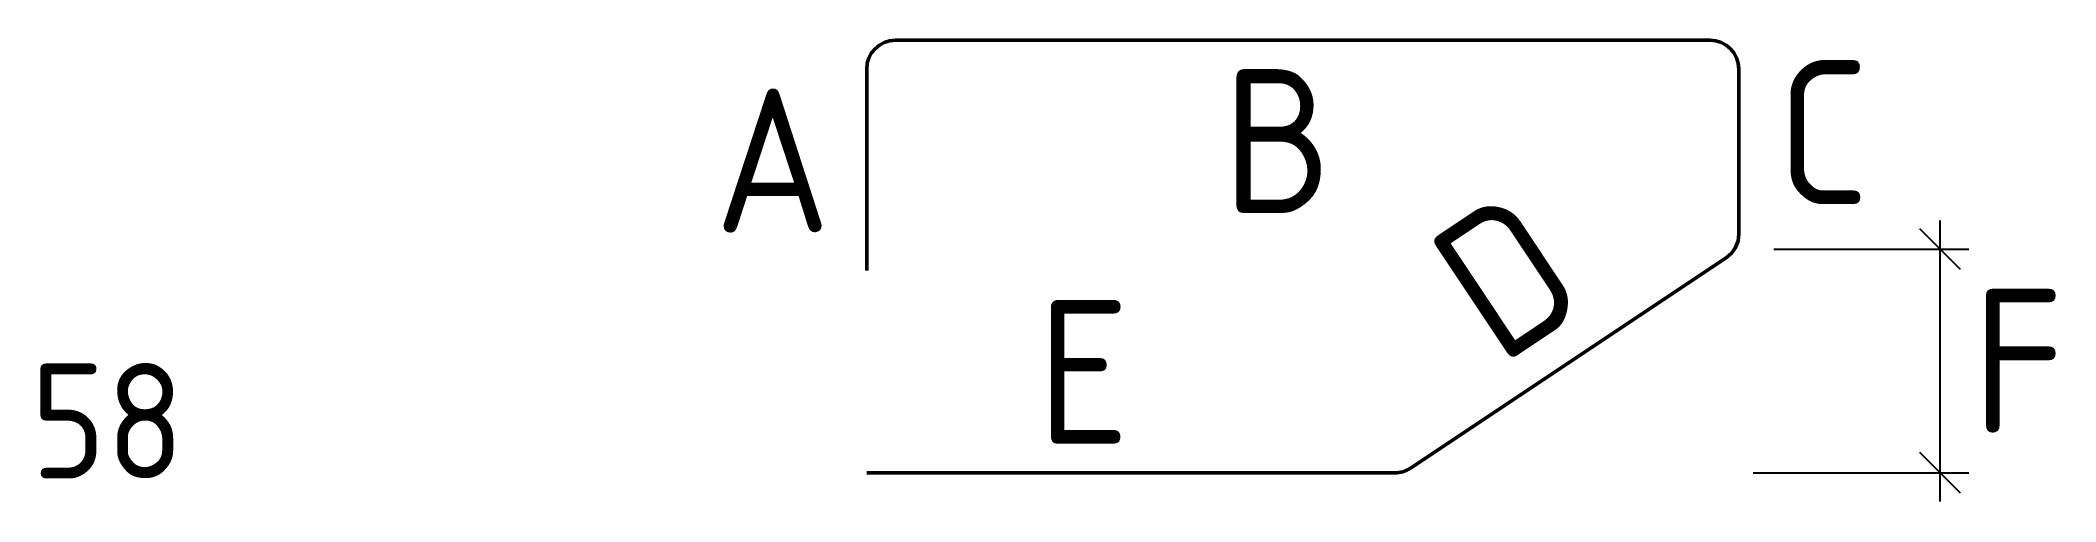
# Model space of a CAD drawing. Extents: x 234219 to 234570, y -49594 to -49514.
import ezdxf
from ezdxf.enums import TextEntityAlignment as Align

# ---------------------------------------------------------------- set-up
doc = ezdxf.new("R2010")
doc.units = 0
doc.layers.add('posedit.mtr.bar', color=7, linetype='Continuous', lineweight=50)
doc.layers.add('posedit.mtr.hidden', color=144, linetype='Continuous', plot=False)
doc.layers.add('posedit.mtr.lenght', color=183, linetype='Continuous')
doc.layers.add('posedit.mtr.text', color=3, linetype='Continuous')
doc.styles.add('posedit.ISOCPEUR', font='isocpeur.ttf', dxfattribs={"width": 0.9})

msp = doc.modelspace()

# ---------------------------------------------------------------- linework, layer by layer
at = {"layer": 'posedit.mtr.bar'}
for p, q in [((234509.45, -49514.14), (234367.82, -49514.14)), ((234362.82, -49519.14), (234362.82, -49554.14)), ((234514.45, -49547.78), (234514.45, -49519.14)), ((234457.38, -49588.5), (234512.22, -49551.94)), ((234362.82, -49589.34), (234454.61, -49589.34))]:
    msp.add_line(p, q, dxfattribs=at)
for centre, start, end in [((234367.82, -49519.14), 90, 180), ((234509.45, -49519.14), 0, 90), ((234509.45, -49547.78), 303.6901, 0), ((234454.61, -49584.34), 270, 303.6901)]:
    msp.add_arc(centre, 5, start, end, dxfattribs=at)
at = {"layer": 'posedit.mtr.lenght'}
for p, q in [((234549.45, -49594.34), (234549.45, -49545.46)), ((234552.99, -49553.99), (234545.92, -49546.92)), ((234520.51, -49550.46), (234554.45, -49550.46)), ((234552.99, -49592.88), (234545.92, -49585.81)), ((234516.95, -49589.34), (234554.45, -49589.34))]:
    msp.add_line(p, q, dxfattribs=at)

# ---------------------------------------------------------------- texts
at = {"layer": 'posedit.mtr.hidden', "color": 144, "style": 'posedit.ISOCPEUR', "width": 0.9}
msp.add_text('58', height=20, dxfattribs=at).set_placement((234217.48, -49590.3))
at = {"layer": 'posedit.mtr.text', "style": 'posedit.ISOCPEUR', "width": 0.9}
for tag, p in [('C', (234521.01, -49530.15)), ('F', (234554.99, -49569.9))]:
    msp.add_attdef(tag, text='', height=25, dxfattribs=at).set_placement(p, align=Align.MIDDLE_LEFT)
for tag, p in [('B', (234434.27, -49531.64)), ('E', (234400.5, -49571.84))]:
    msp.add_attdef(tag, text='', height=25, dxfattribs=at).set_placement(p, align=Align.MIDDLE_CENTER)
msp.add_attdef('A', text='', height=25, dxfattribs=at).set_placement((234356.58, -49535.02), align=Align.MIDDLE_RIGHT)
msp.add_attdef('D', text='', height=25, rotation=33.6901, dxfattribs=at).set_placement((234474.04, -49555.13), align=Align.MIDDLE_CENTER)

doc.saveas('drawing.dxf')
